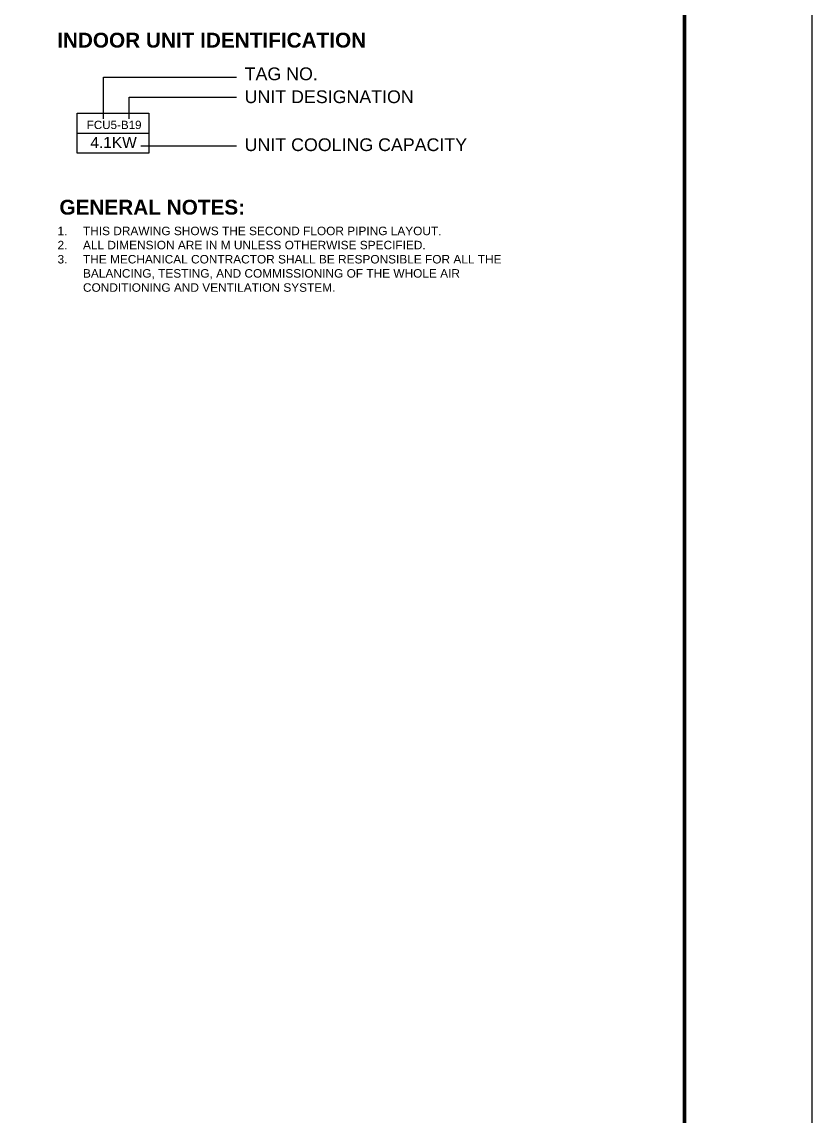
# Model space of a CAD drawing. Header units: millimetres. Extents: x 5 to 430, y 3 to 339.
# Drawn here: x 295.81 to 314.43, y 183.54 to 209.32 of the extents above; entities that cross this region are included whole.
import ezdxf

# ---------------------------------------------------------------- set-up
doc = ezdxf.new("R2010")
doc.units = ezdxf.units.MM
doc.header["$MEASUREMENT"] = 0
doc.layers.add('Legends', color=7, linetype='Continuous')
doc.layers.add('template', color=7, linetype='Continuous')
doc.styles.add('arial', font='arial.ttf')
doc.styles.get("Standard").update_dxf_attribs({"font": 'arial.ttf'})

msp = doc.modelspace()

# ---------------------------------------------------------------- linework, layer by layer
at = {"layer": 'Legends'}
for p, q in [((297.734, 207.035), (297.734, 208.015)), ((297.734, 208.015), (300.869, 208.015)), ((298.343, 207.035), (298.343, 207.55)), ((298.343, 207.55), (300.869, 207.55)), ((298.619, 206.403), (300.869, 206.403))]:
    msp.add_line(p, q, dxfattribs=at)
at = {"layer": 'Legends', "linetype": 'Continuous', "lineweight": 25}
msp.add_line((297.115, 206.699), (298.807, 206.699), dxfattribs=at)
at = {"layer": 'Legends'}
msp.add_lwpolyline([(297.115, 207.173), (298.807, 207.173), (298.807, 206.224), (297.115, 206.224)], close=True, dxfattribs=at)
at = {"layer": 'template'}
msp.add_line((314.427, 159.424), (314.427, 229.819), dxfattribs=at)
at = {"layer": 'template', "linetype": 'Continuous', "const_width": 0.0853}
msp.add_lwpolyline([(221.168, 162.432), (311.419, 162.432), (311.419, 226.811), (221.168, 226.811)], close=True, dxfattribs=at)

# ---------------------------------------------------------------- texts
at = {"layer": 'Legends', "attachment_point": 1, "style": 'arial'}
for s, width, insert, char_height in [('{\\fArial|b1|i0|c0|p34;INDOOR UNIT IDENTIFICATION}', 10.05204, (296.645, 209.065), 0.35), ('TAG NO.', 2.07651, (301.062, 208.247), 0.3), ('UNIT DESIGNATION', 4.21058, (301.062, 207.707), 0.3), ('UNIT COOLING CAPACITY', 5.52188, (301.062, 206.577), 0.3), ('{\\fArial|b1|i0|c0|p34;GENERAL NOTES:}', 10.05204, (296.699, 205.13), 0.35), ('\\pi-0.6,l0.8,t0.8;1.^ITHIS DRAWING SHOWS THE SECOND FLOOR PIPING LAYOUT.\\P2.^IALL DIMENSION ARE IN M UNLESS OTHERWISE SPECIFIED.\\P3.^ITHE MECHANICAL CONTRACTOR SHALL BE RESPONSIBLE FOR ALL THE BALANCING, TESTING, AND COMMISSIONING OF THE WHOLE AIR CONDITIONING AND VENTILATION SYSTEM.', 10.96845, (296.454, 204.496), 0.2)]:
    msp.add_mtext_dynamic_manual_height_columns(s, width=width, gutter_width=1, heights=[0], dxfattribs=dict(at, insert=insert, char_height=char_height))
at = {"layer": 'Legends', "linetype": 'Continuous', "lineweight": 25, "attachment_point": 1}
for s, width, insert, char_height in [('FCU5-B19', 0.44811, (297.343, 206.992), 0.1955), ('4.1KW', 0.23674, (297.428, 206.61), 0.2607)]:
    msp.add_mtext_dynamic_manual_height_columns(s, width=width, gutter_width=1.011, heights=[0], dxfattribs=dict(at, insert=insert, char_height=char_height))

doc.saveas('drawing.dxf')
